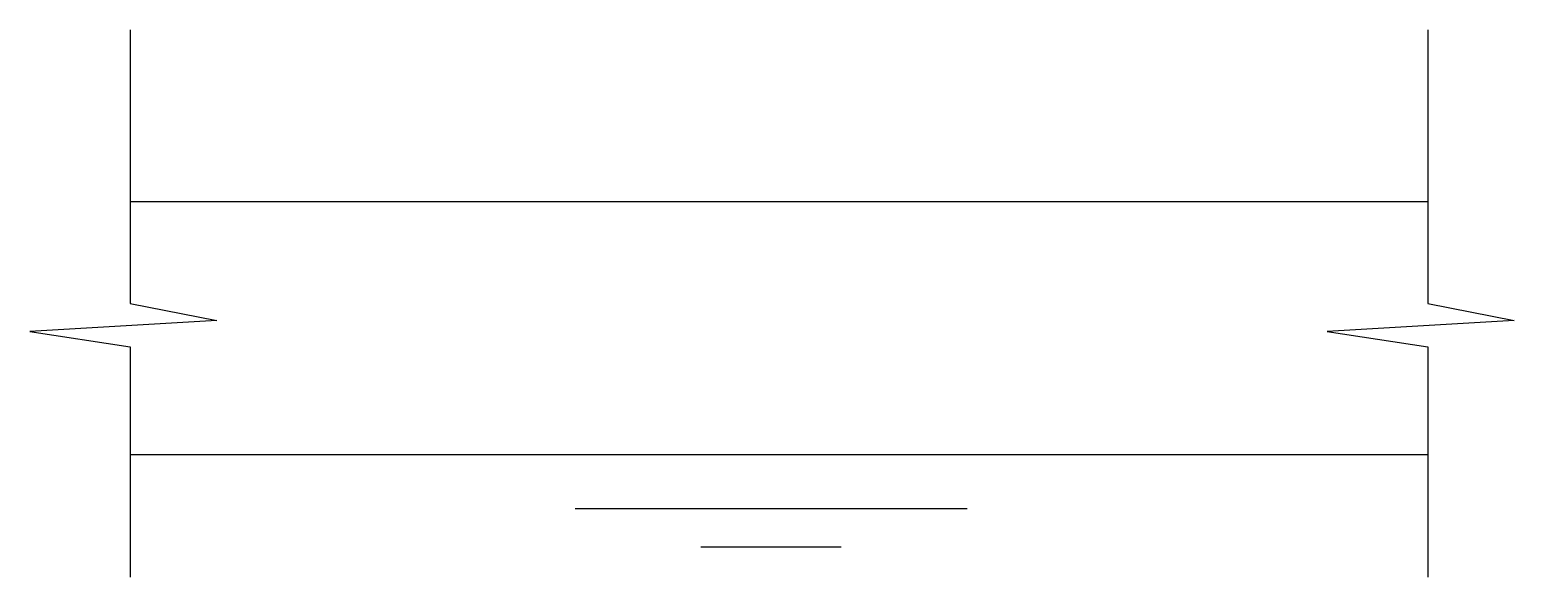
# Model space of a CAD drawing. Header units: metres. Extents: x -22568.5 to -22523.7, y -12448.7 to -12432.2.
import ezdxf

# ---------------------------------------------------------------- set-up
doc = ezdxf.new("R2010")
doc.units = ezdxf.units.M
doc.layers.add('1', color=7, linetype='Continuous')

msp = doc.modelspace()

# ---------------------------------------------------------------- linework, layer by layer
at = {"layer": '1'}
for p, q in [((-22565.48, -12432.21), (-22565.48, -12440.47)), ((-22526.28, -12432.21), (-22526.28, -12440.47)), ((-22565.48, -12437.39), (-22526.28, -12437.39)), ((-22565.48, -12440.47), (-22562.86, -12440.98)), ((-22526.28, -12440.47), (-22523.67, -12440.98)), ((-22562.86, -12440.98), (-22568.51, -12441.31)), ((-22523.67, -12440.98), (-22529.32, -12441.31)), ((-22568.51, -12441.31), (-22565.48, -12441.78)), ((-22529.32, -12441.31), (-22526.28, -12441.78)), ((-22565.48, -12441.78), (-22565.48, -12448.73)), ((-22526.28, -12441.78), (-22526.28, -12448.73)), ((-22565.48, -12445.03), (-22526.28, -12445.03)), ((-22552.03, -12446.65), (-22540.2, -12446.65)), ((-22548.24, -12447.81), (-22544, -12447.81))]:
    msp.add_line(p, q, dxfattribs=at)

doc.saveas('drawing.dxf')
